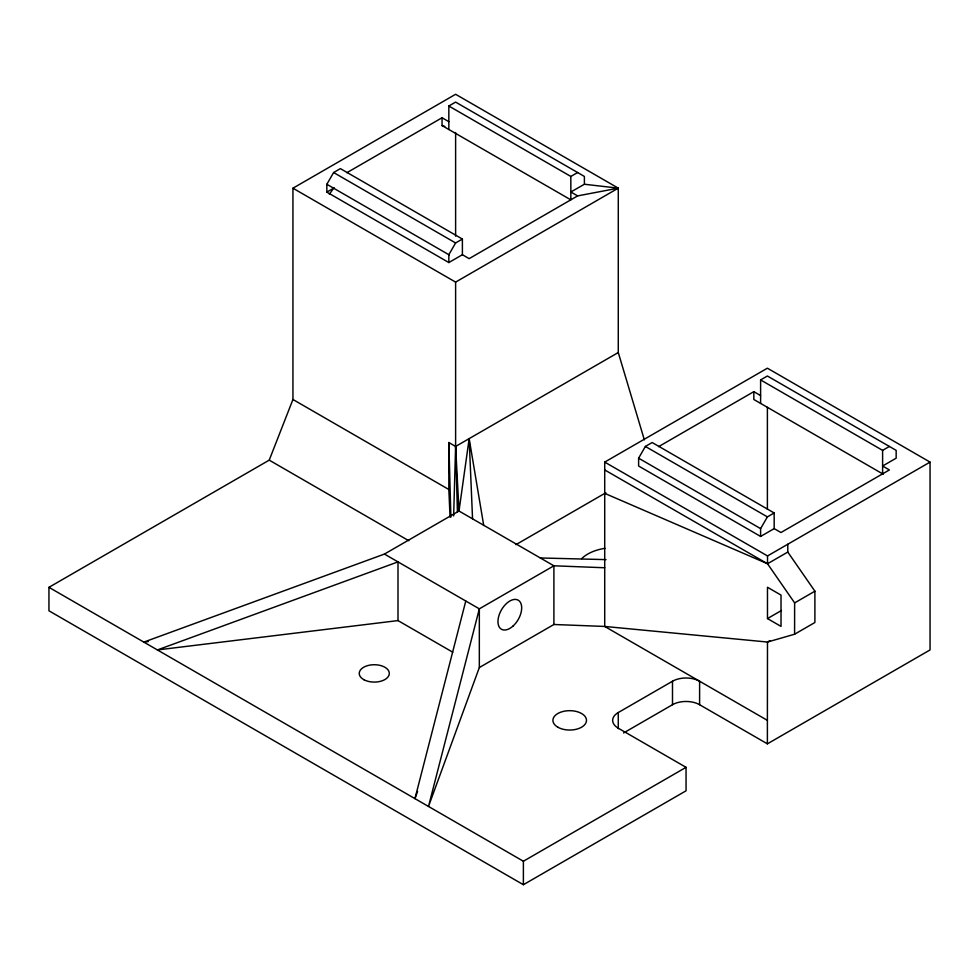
<?xml version="1.0" encoding="UTF-8"?>
<svg xmlns="http://www.w3.org/2000/svg" width="979" height="979" viewBox="0 0 979 979"><rect width="100%" height="100%" fill="white"/><g stroke="black" fill="none" stroke-linecap="round" stroke-linejoin="round"><path stroke-width="1.47" d="M326.839 192.117L326.839 184.272L333.619 172.537L340.386 168.621L462.394 239.06L462.394 254.724L448.835 262.543L326.839 192.117L334.231 187.846M398 620.588L398 561.885L157.399 649.934L398 620.588L452.739 652.185M448.835 262.543L448.835 254.711L455.614 242.963L462.394 239.06M448.835 129.485L448.835 106.013L455.614 102.097L584.39 176.44L584.402 184.248L570.843 191.982L570.83 199.838L442.055 125.581L442.055 117.761L346.835 172.732M455.614 236.184L455.614 132.532M604.716 567.759L604.716 462.1L767.389 368.19L930.05 462.1L930.05 649.934L767.389 743.844L767.389 720.36L604.716 626.45L604.716 567.759L553.894 565.801L479.331 608.84L428.496 806.451L479.331 667.543L479.331 608.84L384.441 554.065L143.84 642.102L148.38 641.551M479.331 667.543L553.894 624.492L553.894 565.801L459.004 511.014L455.614 446.448L455.614 282.111L618.287 188.152L455.614 94.29L292.941 188.201L292.941 399.493L269.225 460.142L48.95 587.327L48.95 610.798L523.386 884.71L686.059 790.799L686.059 767.328L618.275 728.192A19.176 11.063 0 0 1 618.275 712.541L672.5 681.237A19.176 11.063 0 0 1 699.606 681.237L699.606 704.709L767.389 743.844M644.341 439.828L618.275 352.538L618.287 188.152L584.402 184.248M767.389 509.276L767.389 407.313M767.389 720.36L767.487 642.04L770.02 640.584M774.169 528.623L774.169 512.972L652.161 442.532L645.381 446.448L638.614 458.184L638.614 466.016L760.61 536.443L774.169 528.623L780.936 532.539L889.385 469.932L882.605 466.016L896.164 458.184L896.164 450.364L767.389 376.009L760.61 379.925L760.61 403.409M553.894 624.492L604.716 626.45L767.487 642.04L794.593 634.221L794.63 602.893L767.524 563.757L604.716 469.932M453.644 515.945L455.614 446.448L618.275 352.538M483.724 525.49L469.161 438.629L459.004 511.014L384.441 554.065M465.784 601.02L414.949 798.631L417.568 791.46M760.61 536.443L760.61 528.623L767.389 516.888L774.169 512.972M329.372 194.295L333.619 188.188M618.287 188.152L577.622 195.898L469.161 258.64L462.394 254.724M448.835 106.013L570.83 176.44L577.61 172.537M658.61 446.644L753.83 391.661L760.61 395.577M515.945 544.654L605.879 492.743M760.61 379.925L882.605 450.364L889.385 446.448M604.716 462.1L767.524 555.937L930.05 462.1M604.765 493.379L767.524 563.757L787.789 552.058L787.789 544.238M767.487 618.569L781.022 626.401L781.022 595.097L767.475 587.265L767.487 618.569L781.45 610.504M794.63 602.893L814.895 591.194L787.789 552.058M623.562 732.965L672.5 704.709A19.176 11.063 0 0 1 699.606 704.709M794.593 634.221L814.895 622.497L814.895 591.194M48.95 587.327L523.386 861.239L686.059 767.328M540.335 557.969L606.05 559.621M442.055 125.581L444.772 126.364M577.622 195.898L570.843 191.982L570.83 176.44M442.055 117.761L448.835 121.677M883.193 474.179L753.83 399.493L753.83 391.661M333.619 172.537L455.614 242.963M326.839 184.272L449.275 254.956M292.941 188.201L455.614 282.111M645.381 446.448L767.389 516.888M638.614 458.184L760.61 528.623M450.059 516.961L448.835 489.488L448.835 442.532L455.614 446.448L457.413 511.882M292.941 399.493L448.835 489.488M269.225 460.142L408.781 540.714M469.161 438.629L472.551 518.846M448.835 442.532L450.878 517.108M882.605 450.364L882.605 473.836M767.524 555.937L767.524 563.757M672.5 681.237L672.5 704.709M618.275 712.541L618.275 728.682M523.386 861.239L523.386 884.71M581.685 558.642A38.34 22.138 0 0 1 604.961 548.326M364.041 679.781A15.052 8.689 0 0 0 388.944 675.339A15.052 8.689 0 0 0 369.854 665.108A15.052 8.689 0 0 0 364.041 679.781M512.898 626.168A16.778 9.68 -60 0 0 518.221 600.188A16.778 9.68 -60 0 0 498.372 617.786A16.778 9.68 -60 0 0 512.898 626.168M558.042 727.324A16.778 9.68 0 0 0 585.98 722.722A16.778 9.68 0 0 0 565.103 711.048A16.778 9.68 0 0 0 558.042 727.324"/></g></svg>
